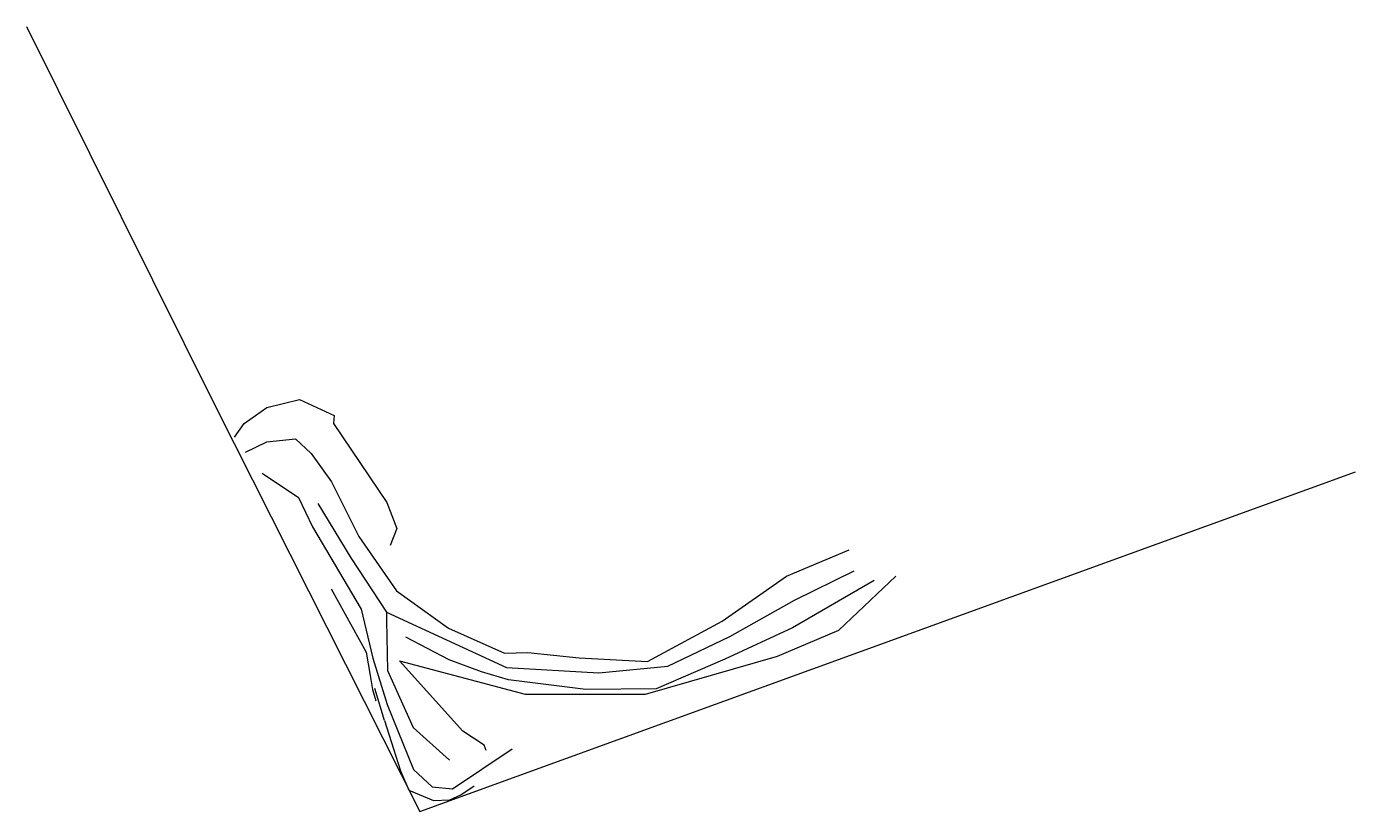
# Model space of a CAD drawing. Header units: inches. Extents: x 1412596 to 1412777, y 4931531 to 4931639.
import ezdxf

# ---------------------------------------------------------------- set-up
doc = ezdxf.new("R2010")
doc.units = ezdxf.units.IN
doc.header["$MEASUREMENT"] = 0

msp = doc.modelspace()

# ---------------------------------------------------------------- linework, layer by layer
at = {"color": 30, "true_color": 0xf26722}
msp.add_lwpolyline([(1412595.91, 4931638.532), (1412621.723, 4931586.612), (1412649.661, 4931531.285), (1412777.486, 4931577.687)], dxfattribs=at)
for points in [[(1412624.31, 4931582.43, 66.87), (1412625.64, 4931584.3, 66.05), (1412628.73, 4931586.46, 65.28), (1412633.2, 4931587.59, 64.65), (1412637.92, 4931585.4, 64.18), (1412637.83, 4931584.3, 64.97), (1412637.83, 4931584.3, 64.97), (1412645.14, 4931573.48, 65.74), (1412645.14, 4931573.48, 65.74), (1412645.14, 4931573.48, 65.74), (1412646.51, 4931569.94, 66.18), (1412645.58, 4931567.64, 67.35)], [(1412625.83, 4931580.38, 67.99), (1412628.75, 4931581.8, 68.29), (1412632.64, 4931582.21, 68.47), (1412634.8, 4931580.2, 68.43), (1412637.58, 4931576.34, 69.02), (1412641.3, 4931568.83, 69.52), (1412646.46, 4931561.43, 69.59), (1412653.58, 4931556.32, 68.6), (1412661.21, 4931552.91, 66.66), (1412664.41, 4931553.01, 66.61), (1412671.43, 4931552.25, 66.49), (1412680.76, 4931551.75, 65.67), (1412690.96, 4931557.29, 64.09), (1412699.75, 4931563.42, 62.68), (1412708.32, 4931567.05, 60.96)], [(1412628.11, 4931577.5, 68.42), (1412633.05, 4931574.19, 69.06), (1412634.96, 4931570.18, 69.4), (1412641.65, 4931558.92, 70.03), (1412643.23, 4931552.22, 71.36), (1412645.18, 4931545.9, 73.16), (1412648.78, 4931537.03, 74.13), (1412651.34, 4931534.66, 74.62), (1412654.11, 4931534.38, 74.24), (1412662.28, 4931539.83, 71.4)], [(1412635.73, 4931573.34, 69.13), (1412640.21, 4931565.93, 69.78), (1412645.09, 4931558.53, 69.78), (1412645.08, 4931557.36, 69.98), (1412645.22, 4931550.52, 71.84), (1412648.72, 4931542.76, 73.79), (1412653.69, 4931538.27, 73.94)], [(1412645.09, 4931558.53, 69.78), (1412661.49, 4931550.97, 66.86), (1412674.09, 4931550.21, 66.35), (1412683.54, 4931551.15, 65.32), (1412691.99, 4931555.2, 64.06), (1412700.83, 4931560.13, 62.77), (1412709.01, 4931564.18, 61.18)], [(1412637.51, 4931561.72, 73.08), (1412642.32, 4931553.03, 73.7), (1412642.88, 4931549.84, 74.34), (1412643.18, 4931547.95, 74.57), (1412643.64, 4931546.41, 74.59)], [(1412646.87, 4931551.86, 71.41), (1412664.06, 4931547.3, 67.94), (1412680.47, 4931547.31, 67.17), (1412698.54, 4931552.49, 66.94), (1412706.91, 4931556.07, 65.65), (1412714.69, 4931563.43, 61.98)], [(1412711.73, 4931562.82, 60.68), (1412700.57, 4931556.35, 62.42), (1412691.34, 4931552.07, 64.13), (1412681.93, 4931548.05, 65.54), (1412672.34, 4931547.94, 66.31), (1412661.77, 4931549.26, 66.87), (1412658.05, 4931550.37, 67.42), (1412653.65, 4931552.02, 68.46), (1412647.75, 4931555.08, 69.7)], [(1412658.73, 4931539.6, 73.65), (1412658.43, 4931540.36, 73.55), (1412655.52, 4931542.27, 73.87), (1412646.87, 4931551.86, 71.41)], [(1412644.83, 4931543.72, 75.27), (1412643.51, 4931548.07, 74.4)], [(1412644.83, 4931543.72, 75.27), (1412646.03, 4931539.83, 76.74), (1412646.99, 4931536.82, 77.77), (1412648.15, 4931534.19, 78.31), (1412651.5, 4931532.78, 77.48), (1412653.74, 4931532.89, 76.51), (1412655.25, 4931533.57, 75.86), (1412657.05, 4931534.8, 74.68)]]:
    msp.add_polyline3d(points, dxfattribs=at)

doc.saveas('drawing.dxf')
